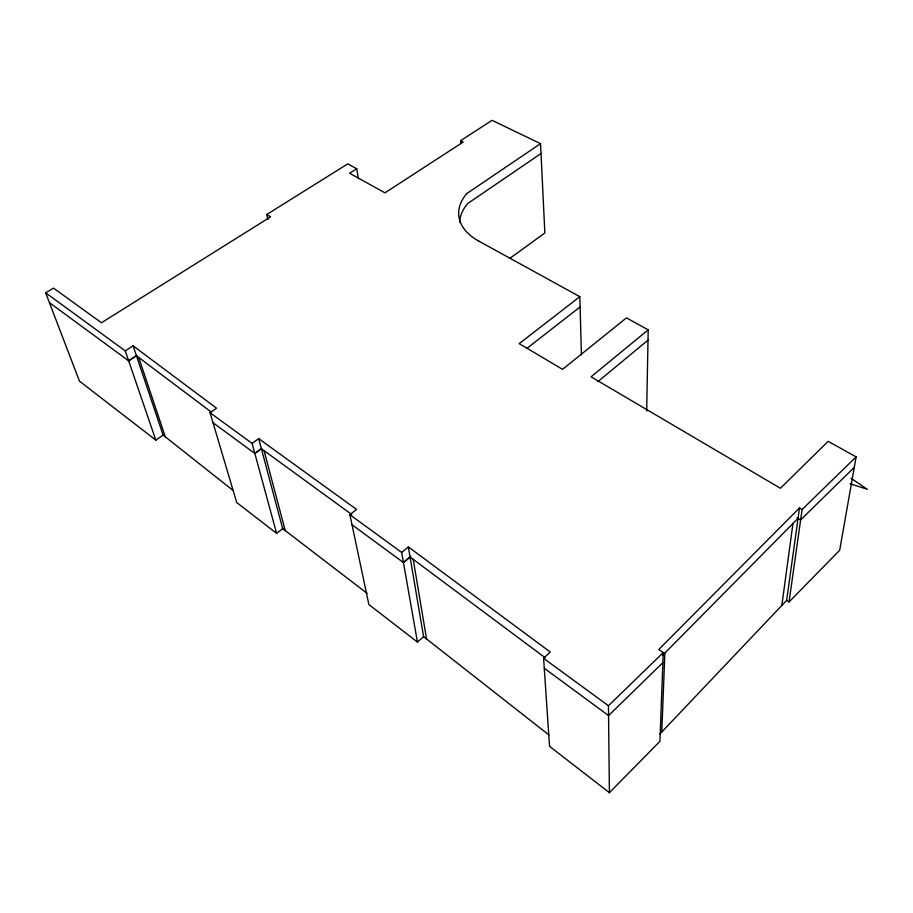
<?xml version="1.0" encoding="UTF-8"?>
<svg xmlns="http://www.w3.org/2000/svg" width="913" height="913" viewBox="0 0 913 913"><rect width="100%" height="100%" fill="white"/><g stroke="black" fill="none" stroke-linecap="round" stroke-linejoin="round"><path stroke-width="1.37" d="M646.666 411.01L648.207 329.844L626.444 317.884L562.545 369.331L519.189 343.619L579.835 296.691L478.663 241.021M799.514 507.925L658.821 649.474L663.249 652.59L659.928 741.345L609.405 792.667L549.546 746.332L543.6 658.319L550.231 652.008L408.339 546.91L401.674 552.468L417.446 642.079L423.621 636.623M661.788 731.998L664.869 653.035M781.836 605.479L792.963 523.503M798.03 518.344L799.48 507.959L802.105 509.511L789.037 601.964L786.641 600.434L798.065 518.31L662.473 655.466M648.207 329.844L591.053 376.818L780.432 488.272L828.159 441.333L856.12 456.877L839.675 550.265L789.037 601.964M659.745 734.166L786.641 600.377M854.283 467.353L800.633 519.896L796.981 517.705M662.884 662.621L608.56 715.587L544.274 668.259M802.105 509.511L856.12 456.877M609.405 792.667L608.446 705.749L663.249 652.59M352.019 524.77L403.443 562.545L410.051 556.987L545.164 657.737M403.443 562.545L410.884 556.314M597.81 381.691L648.013 340.15M417.446 642.079L368.875 604.566L349.896 514.692L356.538 509.408L258.676 438.617L252.102 443.398L276.605 533.352L283.19 528.273M526.596 348.618L580.109 306.916M213.026 422.73L254.841 453.453L261.358 448.671L351.745 514.498M254.841 453.453L261.643 448.488M509.728 258.447L544.856 232.975L540.542 143.661L492.05 120.333L460.586 140.693L460.86 143.489M276.605 533.352L236.707 502.538L210.047 412.71L216.507 408.179L133.093 345.81L125.229 350.866L45.65 292.811L53.502 288.131L101.457 322.746L270.625 216.838L266.756 214.498L347.762 163.883L356.732 168.768L358.318 178.549M45.65 292.811L79.431 381.109L155.826 440.112L163.872 434.542M541.021 153.532L467.787 203.462A64.686 39.75 -3.9 0 0 459.696 222.407M466.84 193.533L540.542 143.661M49.393 302.614L128.642 360.795L136.927 355.408M128.642 360.795L136.436 355.739L211.474 412.22M356.732 168.768L349.576 173.242L384.978 192.837L463.222 142.017L460.586 140.693M850.129 483.822L867.35 489.3L851.007 478.264M210.047 412.71L252.102 443.398M349.896 514.692L401.674 552.468M543.6 658.319L608.446 705.749M367.117 593.347L282.676 528.638L258.676 438.617M548.93 734.954L423.586 636.635L408.339 546.91M232.735 490.19L163.107 435.079L133.093 345.81M125.229 350.866L155.826 440.112M138.708 357.44L165.287 436.791M264.062 450.702L285.255 530.67M266.756 214.498L267.851 219.405M413.212 559.338L426.565 638.974M579.835 296.691L581.41 354.78M478.674 241.009A65.097 39.658 -3.9 0 1 466.863 193.533"/></g></svg>
